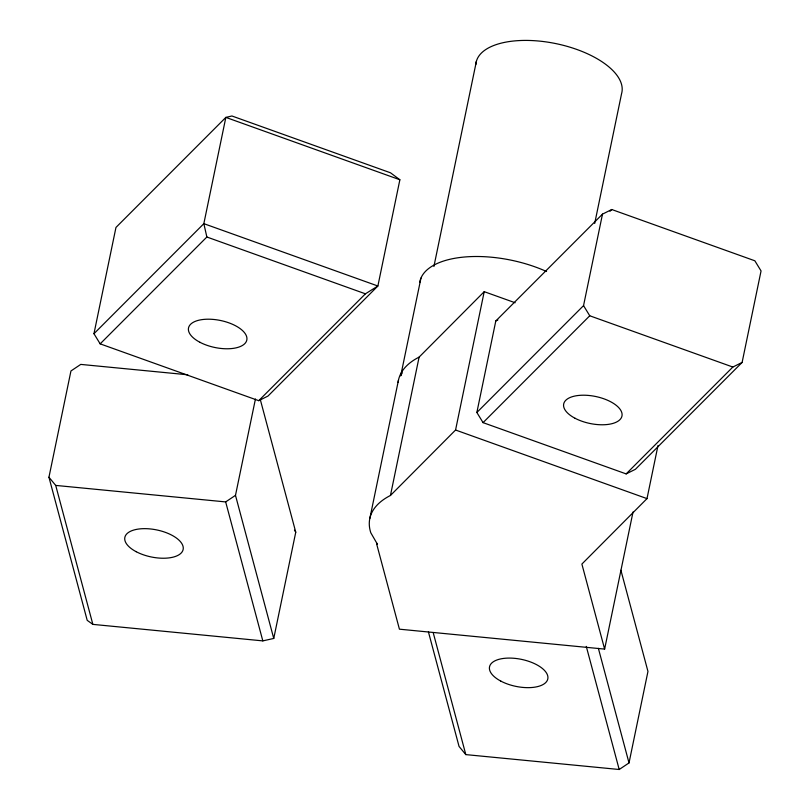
<?xml version="1.0" encoding="UTF-8"?>
<svg xmlns="http://www.w3.org/2000/svg" width="810" height="810" viewBox="0 0 810 810"><rect width="100%" height="100%" fill="white"/><g stroke="black" fill="none" stroke-linecap="round" stroke-linejoin="round"><path stroke-width="1.21" d="M260.415 399.998L295.761 532.2L273.75 638.452L262.825 640.882L92.856 624.378L87.207 620.338L48.944 477.232L70.946 370.97L80.767 364.399L187.778 374.787M93.96 333.71L115.962 227.448L225.848 117.399L231.923 115.982L390.491 172.793L399.877 179.759L377.875 286.011L267.988 396.06L258.734 400.677L100.167 343.855L93.96 333.71L203.836 223.661L225.848 117.399L399.877 179.759M273.75 638.452L235.487 495.345L255.444 398.976M369.826 518.471L398.479 380.123M420.947 278.113L400.697 375.88A85.03 39.396 11.7 0 1 402.357 372.762M433.907 266.48L476.422 61.185M376.903 543.358L376.69 544.138L377.399 544.209L370.818 532.808A115.314 53.43 11.7 0 1 390.45 495.477L419.104 357.119L484.218 291.671L515.13 302.748M390.45 495.477L455.564 430.019L484.218 291.671M476.857 412.482L495.801 320.983L602.498 214.123L611.763 209.517L754.849 260.79L761.056 270.935L742.112 362.434L635.415 469.294L626.15 473.901L483.064 422.638L476.857 412.482L583.544 305.623L602.498 214.123M594.702 223.439L621.594 93.585A74.398 34.476 11.7 0 0 554.84 43.396A74.398 34.476 11.7 0 0 475.845 64.516M376.69 544.138L399.421 629.178L604.624 649.104L633.025 511.981M604.624 649.104L581.884 564.064L646.998 498.616L658.003 445.49M428.409 631.84L459.047 746.425L465.811 754.606L619.194 769.5L629.016 762.929L647.96 671.429L620.905 570.25M100.167 343.855L206.864 237.006L203.836 223.661L377.875 286.011L365.421 293.817L258.734 400.677M609.981 211.299L611.763 209.517M483.064 422.638L589.751 315.779L732.847 367.041L742.112 362.434M626.15 473.901L732.847 367.041M48.944 477.232L55.708 485.413L225.666 501.916L235.487 495.345M495.801 320.983L497.856 319.96M206.864 237.006L365.421 293.817M455.564 430.019L646.998 498.616M294.445 530.145L295.761 532.2M583.544 305.623L589.751 315.779M598.377 648.344L629.016 762.929M586.278 646.39L619.194 769.5M433.218 632.711L465.811 754.606M225.666 501.916L262.825 640.882M55.708 485.413L92.856 624.378M419.712 282.528A85.03 39.396 11.7 0 1 546.558 271.512M398.105 382.401A115.314 53.43 11.7 0 1 419.104 357.119M575.049 418.264A29.757 13.79 11.7 0 0 621.857 416.472A29.757 13.79 11.7 0 0 581.57 395.24A29.757 13.79 11.7 0 0 575.049 418.264M500.884 681.139A29.757 13.79 11.7 0 0 547.692 679.347A29.757 13.79 11.7 0 0 507.394 658.115A29.757 13.79 11.7 0 0 500.884 681.139M136.222 551.721A29.757 13.79 11.7 0 0 183.03 549.919A29.757 13.79 11.7 0 0 142.732 528.687A29.757 13.79 11.7 0 0 136.222 551.721M199.898 342.266A29.757 13.79 11.7 0 0 246.706 340.463A29.757 13.79 11.7 0 0 206.408 319.231A29.757 13.79 11.7 0 0 199.898 342.266"/></g></svg>
